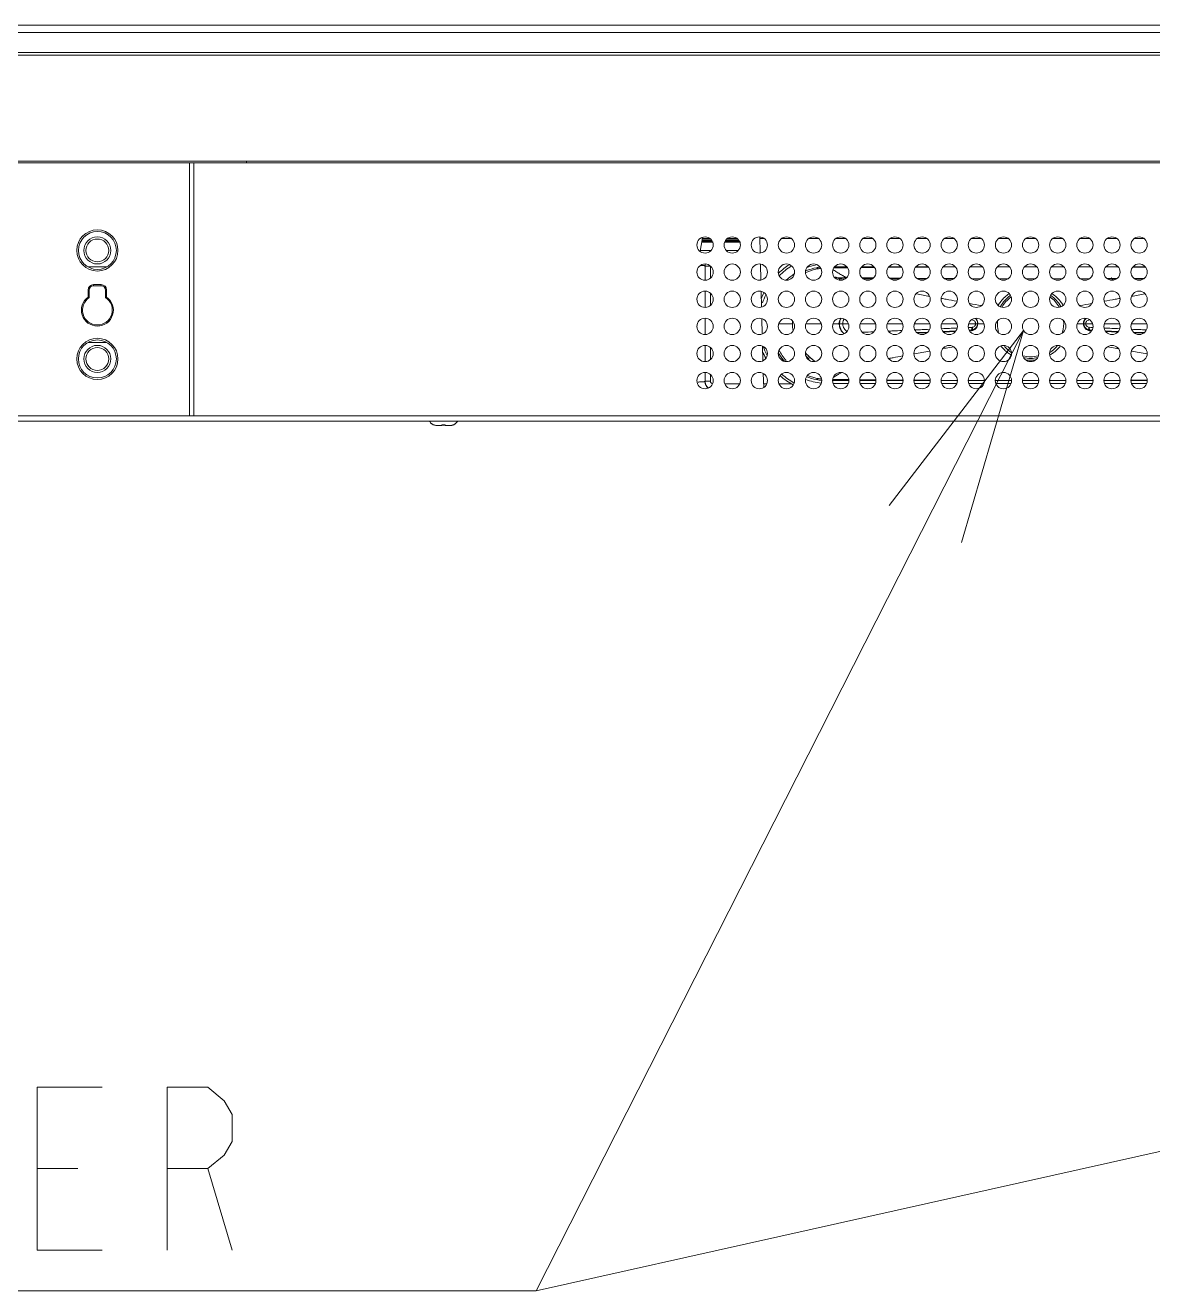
# Model space of a CAD drawing. Extents: x -382 to 1420, y -377 to 265.
# Drawn here: x -326.71 to -318.53, y -59.34 to -50.16 of the extents above; entities that cross this region are included whole.
import ezdxf

# ---------------------------------------------------------------- set-up
doc = ezdxf.new("R2010")
doc.units = 0
doc.header["$MEASUREMENT"] = 0
doc.layers.add('PDF_レイヤー 1', color=7, linetype='CONTINUOUS')

msp = doc.modelspace()

# ---------------------------------------------------------------- linework, layer by layer
at = {"layer": 'PDF_レイヤー 1', "lineweight": 0}
for points in [[(-276.95273, -50.35372), (-334.32874, -50.35372), (-334.31611, -50.20859)], [(-276.96546, -50.20859), (-334.31607, -50.20859), (-334.26426, -50.15679), (-277.01713, -50.15679)], [(-276.97243, -50.37338), (-334.30901, -50.37338), (-334.30901, -50.35366)], [(-325.10749, -51.14181), (-325.10749, -51.15362)], [(-325.52087, -51.1536), (-325.52087, -52.99122)], [(-325.48934, -51.1536), (-325.48934, -52.99122)], [(-321.81698, -51.79593), (-321.80212, -51.71372), (-321.80212, -51.69775)], [(-321.38441, -51.69283), (-321.38135, -51.80852)], [(-321.81609, -51.79049), (-321.73971, -51.79049)], [(-321.73967, -51.79049), (-321.81605, -51.79049)], [(-321.74164, -51.70979), (-321.80219, -51.70979)], [(-321.74754, -51.70396), (-321.80212, -51.70396)], [(-321.80212, -51.71779), (-321.73365, -51.71779)], [(-321.80212, -51.7315), (-321.72199, -51.7315)], [(-321.72943, -51.72362), (-321.80207, -51.72362)], [(-321.63789, -51.7315), (-321.52512, -51.7315)], [(-321.53258, -51.72362), (-321.63576, -51.72362)], [(-321.63151, -51.71779), (-321.5368, -51.71779)], [(-321.62554, -51.79049), (-321.54291, -51.79049)], [(-321.54288, -51.79049), (-321.62551, -51.79049)], [(-321.54485, -51.70979), (-321.62346, -51.70979)], [(-321.55075, -51.70396), (-321.61755, -51.70396)], [(-321.3539, -51.70396), (-321.38403, -51.70396)], [(-321.15704, -51.70396), (-321.22384, -51.70396)], [(-320.96025, -51.70396), (-321.02705, -51.70396)], [(-320.76339, -51.70396), (-320.83019, -51.70396)], [(-320.56655, -51.70396), (-320.63335, -51.70396)], [(-320.36976, -51.70396), (-320.43656, -51.70396)], [(-320.1729, -51.70396), (-320.2397, -51.70396)], [(-319.97605, -51.70396), (-320.04285, -51.70396)], [(-319.77926, -51.70396), (-319.84606, -51.70396)], [(-319.5824, -51.70396), (-319.6492, -51.70396)], [(-319.38556, -51.70396), (-319.45236, -51.70396)], [(-319.1887, -51.70396), (-319.2555, -51.70396)], [(-318.99191, -51.70396), (-319.05871, -51.70396)], [(-318.79505, -51.70396), (-318.86185, -51.70396)], [(-318.5982, -51.70396), (-318.665, -51.70396)], [(-326.25654, -51.90862), (-326.1235, -51.90862)], [(-321.81188, -51.89912), (-321.81091, -51.89912), (-321.80786, -51.89926), (-321.8048, -51.89954), (-321.80175, -51.89968), (-321.79855, -51.89981), (-321.79786, -51.89981), (-321.79466, -51.90009), (-321.79161, -51.90037), (-321.78883, -51.90065), (-321.78758, -51.90079), (-321.78536, -51.9012), (-321.783, -51.90148), (-321.78258, -51.90148), (-321.78175, -51.90148), (-321.78133, -51.90176), (-321.78105, -51.9019), (-321.78105, -51.90204)], [(-321.74164, -51.98931), (-321.74164, -51.90668)], [(-321.37919, -51.89112), (-321.37627, -52.00403)], [(-320.85169, -51.93167), (-320.84891, -51.93334), (-320.84211, -51.93723), (-320.8353, -51.94112), (-320.83142, -51.94362), (-320.82461, -51.94778), (-320.81794, -51.95195), (-320.81128, -51.95598), (-320.80461, -51.96014), (-320.79781, -51.96417), (-320.79114, -51.9682), (-320.78434, -51.97222)], [(-320.74828, -51.91579), (-320.84619, -51.91648), (-320.74828, -51.91551)], [(-320.75553, -51.90862), (-320.83816, -51.90862)], [(-320.64792, -51.91472), (-320.55279, -51.91388)], [(-320.64792, -51.91512), (-320.55279, -51.91442)], [(-320.55868, -51.90862), (-320.64131, -51.90862)], [(-320.44964, -51.91309), (-320.35743, -51.9124)], [(-320.44964, -51.91363), (-320.35743, -51.91294)], [(-320.36182, -51.90862), (-320.44459, -51.90862)], [(-320.25136, -51.91159), (-320.16206, -51.91104)], [(-320.25136, -51.91227), (-320.16206, -51.91158)], [(-320.16503, -51.90862), (-320.24766, -51.90862)], [(-320.05308, -51.91037), (-319.96656, -51.90995)], [(-320.05308, -51.91079), (-319.96656, -51.91023)], [(-319.96819, -51.90862), (-320.05082, -51.90862)], [(-319.77063, -51.90929), (-319.85493, -51.90956), (-319.77063, -51.90915)], [(-319.77133, -51.90862), (-319.8541, -51.90862)], [(-319.57429, -51.90874), (-319.65748, -51.90888), (-319.6247, -51.90888)], [(-319.57447, -51.90862), (-319.65724, -51.90862)], [(-319.62472, -51.90888), (-319.5743, -51.90888)], [(-319.46055, -51.90862), (-319.45222, -51.90862), (-319.44389, -51.90862), (-319.43569, -51.90862), (-319.42736, -51.90862), (-319.41903, -51.90862), (-319.41069, -51.90862), (-319.40236, -51.90862), (-319.39403, -51.90862), (-319.3857, -51.90862), (-319.3775, -51.90862)], [(-319.37768, -51.90862), (-319.46032, -51.90862)], [(-319.26369, -51.90874), (-319.18051, -51.90888)], [(-319.26369, -51.90888), (-319.21328, -51.90888)], [(-319.18083, -51.90862), (-319.26346, -51.90862)], [(-319.21331, -51.90888), (-319.18053, -51.90888)], [(-319.06738, -51.90929), (-318.98308, -51.90956)], [(-319.06731, -51.90916), (-318.98315, -51.90958)], [(-318.98397, -51.90862), (-319.06674, -51.90862)], [(-318.87141, -51.90997), (-318.78503, -51.91038)], [(-318.87141, -51.91024), (-318.78503, -51.9108)], [(-318.78719, -51.90862), (-318.86983, -51.90862)], [(-318.67605, -51.91105), (-318.58675, -51.91161)], [(-318.67605, -51.91159), (-318.58675, -51.91229)], [(-318.59034, -51.90862), (-318.67297, -51.90862)], [(-320.83678, -51.98333), (-320.83553, -51.98389), (-320.834, -51.98458), (-320.83247, -51.98528), (-320.83219, -51.98542), (-320.83067, -51.98611), (-320.829, -51.98653), (-320.82747, -51.98722), (-320.82594, -51.98778), (-320.82442, -51.98847), (-320.82275, -51.98903), (-320.82122, -51.98958)], [(-320.80672, -51.99704), (-320.76548, -51.99704)], [(-320.76548, -51.99717), (-320.80672, -51.99717), (-320.80672, -52.00217)], [(-320.63884, -51.98999), (-320.5619, -51.99054)], [(-320.63884, -51.99025), (-320.5619, -51.99095)], [(-320.63157, -51.99704), (-320.56866, -51.99704)], [(-320.63157, -51.99717), (-320.56866, -51.99717)], [(-320.44042, -51.99147), (-320.36668, -51.99217)], [(-320.44042, -51.99201), (-320.36668, -51.99271)], [(-320.43471, -51.99704), (-320.3718, -51.99704)], [(-320.43471, -51.99717), (-320.3718, -51.99717)], [(-320.242, -51.99311), (-320.17145, -51.99367)], [(-320.242, -51.99378), (-320.17145, -51.99433)], [(-320.23787, -51.99704), (-320.17496, -51.99704)], [(-320.23787, -51.99717), (-320.17496, -51.99717)], [(-320.04358, -51.99474), (-319.97609, -51.99515)], [(-320.04358, -51.99514), (-319.97609, -51.99556)], [(-320.04101, -51.99704), (-319.9781, -51.99704)], [(-320.04101, -51.99717), (-319.9781, -51.99717)], [(-319.78052, -51.9965), (-319.84524, -51.99622), (-319.78052, -51.99636)], [(-319.84423, -51.99704), (-319.78131, -51.99704)], [(-319.84423, -51.99717), (-319.78131, -51.99717)], [(-319.60812, -51.99704), (-319.6477, -51.9969), (-319.58423, -51.99704)], [(-319.64737, -51.99704), (-319.6082, -51.99704)], [(-319.64737, -51.99717), (-319.58446, -51.99717)], [(-319.60818, -51.99704), (-319.58429, -51.99704)], [(-319.45072, -51.99717), (-319.44447, -51.99717), (-319.43808, -51.99717), (-319.43169, -51.99717), (-319.42544, -51.99717), (-319.41905, -51.99717), (-319.41281, -51.99717), (-319.40642, -51.99717), (-319.40017, -51.99717), (-319.39378, -51.99717), (-319.38739, -51.99717)], [(-319.2299, -51.99704), (-319.25393, -51.99704), (-319.19046, -51.9969)], [(-319.25372, -51.99704), (-319.19081, -51.99704)], [(-319.25372, -51.99717), (-319.19081, -51.99717)], [(-319.22992, -51.99704), (-319.19048, -51.9969)], [(-319.05768, -51.9965), (-318.99297, -51.99622), (-319.05768, -51.99636)], [(-319.05688, -51.99704), (-318.99397, -51.99704)], [(-319.05688, -51.99717), (-318.99397, -51.99717)], [(-318.86205, -51.99514), (-318.79455, -51.99472)], [(-318.86205, -51.99554), (-318.79455, -51.99513)], [(-318.86002, -51.99704), (-318.79711, -51.99704)], [(-318.86002, -51.99717), (-318.79711, -51.99717)], [(-318.66676, -51.99365), (-318.59621, -51.9931)], [(-318.66676, -51.99432), (-318.59621, -51.99376)], [(-318.66323, -51.99704), (-318.60032, -51.99704)], [(-318.66323, -51.99717), (-318.60032, -51.99717)], [(-321.78104, -52.08587), (-321.78104, -52.20391)], [(-321.74164, -52.18609), (-321.74164, -52.10346)], [(-321.37396, -52.08939), (-321.37105, -52.19952)], [(-321.78104, -52.28266), (-321.78104, -52.39681)], [(-321.36881, -52.28754), (-321.3659, -52.39503)], [(-321.0474, -52.32199), (-320.94004, -52.32199)], [(-320.85054, -52.32199), (-320.74319, -52.32199)], [(-320.65375, -52.32199), (-320.54626, -52.32199)], [(-320.45689, -52.32199), (-320.34954, -52.32199)], [(-320.26004, -52.32199), (-320.15268, -52.32199)], [(-320.06325, -52.32199), (-319.95576, -52.32199)], [(-318.77478, -52.32199), (-318.88227, -52.32199)], [(-318.57799, -52.32199), (-318.68534, -52.32199)], [(-291.89898, -52.38804), (-323.0065, -59.33964)], [(-319.47004, -52.37149), (-323.00639, -59.33963)], [(-319.91936, -53.90916), (-319.47009, -52.37152), (-320.44598, -53.64197)], [(-320.24173, -52.38709), (-320.16771, -52.38376)], [(-320.24126, -52.38695), (-320.16738, -52.38376)], [(-320.23773, -52.39102), (-320.17218, -52.3881)], [(-320.23726, -52.39102), (-320.17185, -52.3881)], [(-320.05348, -52.37841), (-319.96072, -52.37424)], [(-319.86415, -52.36986), (-319.84999, -52.36916)], [(-319.86403, -52.36986), (-319.85, -52.36916)], [(-319.83999, -52.35907), (-319.84013, -52.36004), (-319.84013, -52.36129), (-319.84027, -52.3624), (-319.84041, -52.36351), (-319.84068, -52.36462), (-319.84096, -52.36559), (-319.84124, -52.36615), (-319.8418, -52.36698), (-319.84249, -52.36781), (-319.84277, -52.36795), (-319.84332, -52.36837), (-319.84388, -52.36851), (-319.84596, -52.36879)], [(-318.99638, -52.36661), (-318.99638, -52.36675), (-318.99638, -52.36688), (-318.99625, -52.36688), (-318.99625, -52.36702), (-318.99611, -52.36716), (-318.99611, -52.3673), (-318.99597, -52.3673), (-318.99597, -52.36744), (-318.99583, -52.36744)], [(-318.99584, -52.36743), (-318.99584, -52.36756), (-318.9957, -52.3677), (-318.99556, -52.36784), (-318.99543, -52.36798), (-318.99529, -52.36812), (-318.99501, -52.36826), (-318.99473, -52.3684), (-318.99459, -52.3684), (-318.99445, -52.36854), (-318.99418, -52.36854)], [(-318.97394, -52.36988), (-318.98811, -52.36919), (-318.97408, -52.36988)], [(-318.87731, -52.3742), (-318.78468, -52.37837)], [(-318.67069, -52.3837), (-318.59639, -52.38704)], [(-318.66634, -52.38804), (-318.60093, -52.39095)], [(-318.66608, -52.38804), (-318.60039, -52.39095)], [(-326.12357, -52.45978), (-326.25661, -52.45978)], [(-321.78104, -52.47958), (-321.78104, -52.59749)], [(-321.74164, -52.57981), (-321.74164, -52.49718)], [(-321.36359, -52.48582), (-321.36081, -52.59053)], [(-319.63441, -52.48392), (-319.63011, -52.48933), (-319.62552, -52.49475), (-319.62094, -52.49989), (-319.61608, -52.50502), (-319.61108, -52.51002), (-319.60594, -52.51502), (-319.60497, -52.51586), (-319.59969, -52.52072), (-319.59428, -52.5253), (-319.58872, -52.52974), (-319.58317, -52.53391), (-319.57761, -52.53808), (-319.57178, -52.54197), (-319.56608, -52.54558), (-319.56011, -52.54933)], [(-319.27787, -52.54928), (-319.27204, -52.54567), (-319.26635, -52.54192), (-319.26051, -52.53804), (-319.25482, -52.53401), (-319.24926, -52.5297), (-319.24371, -52.52526), (-319.23843, -52.52068), (-319.23315, -52.51595), (-319.23204, -52.51498), (-319.22704, -52.51012), (-319.22204, -52.50512), (-319.21718, -52.50012), (-319.2126, -52.49471), (-319.20802, -52.48943), (-319.20371, -52.48401)], [(-321.78108, -52.73998), (-321.74164, -52.73998), (-321.74164, -52.69401)], [(-321.35844, -52.68409), (-321.3558, -52.78436)], [(-320.84932, -52.71095), (-320.84709, -52.7097), (-320.8414, -52.70637), (-320.83571, -52.7029), (-320.83237, -52.70095), (-320.82668, -52.69748), (-320.82112, -52.69415), (-320.81557, -52.69067), (-320.81001, -52.6872), (-320.80432, -52.68387), (-320.79877, -52.6804), (-320.79307, -52.67706)], [(-321.53177, -52.75964), (-321.63662, -52.75964)], [(-321.33491, -52.75964), (-321.35644, -52.75964)], [(-321.15297, -52.75964), (-321.24296, -52.75964)], [(-320.8559, -52.73537), (-320.73785, -52.73537)], [(-320.73973, -52.72817), (-320.85375, -52.72734)], [(-320.73973, -52.72845), (-320.85375, -52.72748)], [(-320.74319, -52.75503), (-320.85054, -52.75503)], [(-320.65911, -52.73537), (-320.54093, -52.73537)], [(-320.54254, -52.72967), (-320.65725, -52.72884)], [(-320.54254, -52.73021), (-320.65725, -52.72924)], [(-320.54633, -52.75503), (-320.65368, -52.75503)], [(-320.46225, -52.73537), (-320.34407, -52.73537)], [(-320.34528, -52.73102), (-320.46082, -52.73019)], [(-320.34528, -52.7317), (-320.46082, -52.73087)], [(-320.34949, -52.75503), (-320.45684, -52.75503)], [(-320.2654, -52.73537), (-320.14735, -52.73537)], [(-320.14727, -52.73306), (-320.26448, -52.73223)], [(-320.14727, -52.73252), (-320.26434, -52.73169)], [(-320.1527, -52.75503), (-320.26005, -52.75503)], [(-320.06861, -52.73537), (-319.95042, -52.73537)], [(-319.95048, -52.73387), (-320.06852, -52.73303)], [(-319.95048, -52.734), (-320.06852, -52.73345)], [(-319.95584, -52.75503), (-320.06319, -52.75503)], [(-319.75362, -52.73468), (-319.87181, -52.73441), (-319.75362, -52.73482)], [(-319.87175, -52.73537), (-319.75357, -52.73537)], [(-319.75898, -52.75503), (-319.86633, -52.75503)], [(-319.67489, -52.73537), (-319.55685, -52.73537)], [(-319.67485, -52.73495), (-319.62472, -52.73509), (-319.67485, -52.73509)], [(-319.56219, -52.75503), (-319.66955, -52.75503)], [(-319.55683, -52.73509), (-319.62474, -52.73509), (-319.55683, -52.73523)], [(-319.35999, -52.73537), (-319.3718, -52.73537), (-319.3836, -52.73537), (-319.3954, -52.73537), (-319.40721, -52.73537), (-319.41901, -52.73537), (-319.43082, -52.73537), (-319.44262, -52.73537), (-319.45443, -52.73537), (-319.46623, -52.73537), (-319.47817, -52.73537)], [(-319.47812, -52.73537), (-319.35994, -52.73537)], [(-319.36534, -52.75503), (-319.47269, -52.75503)], [(-319.28126, -52.73537), (-319.16308, -52.73537)], [(-319.28122, -52.73509), (-319.21331, -52.73509), (-319.28122, -52.73523)], [(-319.16849, -52.75503), (-319.27585, -52.75503)], [(-319.16313, -52.73495), (-319.21327, -52.73509), (-319.16313, -52.73509)], [(-319.0844, -52.73537), (-318.96636, -52.73537)], [(-319.08439, -52.73468), (-318.96635, -52.73441), (-319.08439, -52.73482)], [(-318.97171, -52.75503), (-319.07906, -52.75503)], [(-318.76949, -52.73306), (-318.88767, -52.73389)], [(-318.76949, -52.73346), (-318.88767, -52.73402)], [(-318.88762, -52.73537), (-318.76943, -52.73537)], [(-318.77485, -52.75503), (-318.8822, -52.75503)], [(-318.69076, -52.73537), (-318.57257, -52.73537)], [(-318.57366, -52.7317), (-318.69073, -52.73253)], [(-318.57366, -52.73224), (-318.69073, -52.73307)], [(-318.57799, -52.75503), (-318.68534, -52.75503)], [(-323.77942, -53.03074), (-323.77858, -53.03213), (-323.77664, -53.03505), (-323.77456, -53.03796), (-323.77233, -53.04046), (-323.77011, -53.0431), (-323.76775, -53.04532), (-323.76525, -53.04755), (-323.76261, -53.04963), (-323.75997, -53.05143), (-323.75873, -53.05227), (-323.75581, -53.05393), (-323.75289, -53.05546)], [(-323.73331, -53.06073), (-323.73331, -53.06073)], [(-323.72205, -53.06193), (-323.71594, -53.06207)], [(-323.71588, -53.06207), (-323.6963, -53.06207)], [(-323.69643, -53.06073), (-323.69643, -53.06086), (-323.69643, -53.061), (-323.69643, -53.06114), (-323.69643, -53.06128), (-323.69643, -53.06142), (-323.69643, -53.06156), (-323.69643, -53.06184), (-323.69643, -53.06211)], [(-323.69154, -53.05828), (-323.69195, -53.05828), (-323.69251, -53.05842), (-323.69306, -53.0587), (-323.69362, -53.05884), (-323.69418, -53.05898), (-323.69459, -53.05925), (-323.69515, -53.05953), (-323.69556, -53.05981), (-323.69612, -53.06009), (-323.69626, -53.06036), (-323.6964, -53.06078)], [(-323.68001, -53.05706), (-323.68084, -53.05706), (-323.68195, -53.05706), (-323.68307, -53.05706), (-323.68348, -53.05706), (-323.68459, -53.0572), (-323.68584, -53.0572), (-323.68695, -53.05734), (-323.68806, -53.05761), (-323.68918, -53.05775), (-323.69043, -53.05803), (-323.69154, -53.05831)], [(-323.69133, -53.05896), (-323.69119, -53.05896), (-323.69063, -53.05882)], [(-323.69066, -53.05882), (-323.68969, -53.05854), (-323.6883, -53.05827), (-323.68663, -53.05799), (-323.68455, -53.05771), (-323.68205, -53.05757)], [(-323.68984, -53.05854), (-323.68859, -53.05827), (-323.68706, -53.05799), (-323.6854, -53.05785), (-323.68345, -53.05757), (-323.68123, -53.05757), (-323.67998, -53.05757)], [(-323.68205, -53.0576), (-323.67997, -53.0576)], [(-323.67852, -53.05706), (-323.68005, -53.05706)], [(-323.67947, -53.0576), (-323.68002, -53.0576)], [(-323.68001, -53.0576), (-323.68001, -53.05746), (-323.68001, -53.05732), (-323.68001, -53.05718), (-323.68001, -53.05705)], [(-323.67852, -53.0576), (-323.6795, -53.0576)], [(-323.67702, -53.05706), (-323.67855, -53.05706)], [(-323.67798, -53.0576), (-323.67854, -53.0576)], [(-323.67702, -53.0576), (-323.67702, -53.05746), (-323.67702, -53.05732), (-323.67702, -53.05718), (-323.67702, -53.05705)], [(-323.66672, -53.05786), (-323.667, -53.05786), (-323.66797, -53.05773), (-323.66908, -53.05759), (-323.66977, -53.05745), (-323.67075, -53.05731), (-323.67186, -53.05717), (-323.67283, -53.05717), (-323.67394, -53.05703), (-323.67491, -53.05703), (-323.67589, -53.05703), (-323.677, -53.05703)], [(-323.66584, -53.05896), (-323.66584, -53.05896)], [(-323.63492, -53.06193), (-323.62867, -53.06138)], [(-323.62861, -53.06139), (-323.62361, -53.0607)], [(-323.60928, -53.05732), (-323.61025, -53.05774), (-323.61178, -53.05802), (-323.6122, -53.05816), (-323.61359, -53.05857), (-323.61497, -53.05885), (-323.6165, -53.05927), (-323.61789, -53.05954), (-323.61928, -53.05996), (-323.62081, -53.06024), (-323.6222, -53.06038), (-323.62372, -53.06066)], [(-323.62365, -53.06073), (-323.62226, -53.06045)], [(-323.62365, -53.06073), (-323.62365, -53.06073)], [(-323.6225, -53.06045), (-323.62111, -53.06017)], [(-323.62142, -53.06031), (-323.61989, -53.06003)], [(-323.62033, -53.06004), (-323.61881, -53.05977)], [(-323.61932, -53.05991), (-323.61779, -53.05949)], [(-323.61831, -53.05963), (-323.61733, -53.05949)], [(-323.61782, -53.0595), (-323.61643, -53.05923)], [(-323.61681, -53.05936), (-323.6157, -53.05909)], [(-323.61586, -53.05909), (-323.61489, -53.05881)], [(-323.61497, -53.05896), (-323.61414, -53.05868)], [(-323.61417, -53.05868), (-323.61264, -53.05827)], [(-323.61342, -53.05854), (-323.60911, -53.0573)], [(-323.61206, -53.05814), (-323.60914, -53.05731)], [(-323.60779, -53.05706), (-323.60793, -53.05706), (-323.60821, -53.05706), (-323.60835, -53.0572), (-323.60849, -53.0572), (-323.60863, -53.0572), (-323.60891, -53.05734), (-323.60904, -53.05734), (-323.60918, -53.05734), (-323.60932, -53.05734)], [(-323.57755, -53.03074), (-323.57949, -53.0338), (-323.58157, -53.03671), (-323.58366, -53.03949), (-323.58602, -53.04213), (-323.58824, -53.04449), (-323.59074, -53.04657), (-323.59324, -53.0488), (-323.59588, -53.05074), (-323.59866, -53.05241), (-323.60157, -53.05407), (-323.60449, -53.0556), (-323.60768, -53.05685), (-323.60782, -53.05699)], [(-326.15579, -59.04435), (-326.62811, -59.04435), (-326.62811, -57.86334), (-326.15579, -57.86334)], [(-325.68335, -59.04435), (-325.68335, -57.86334), (-325.38809, -57.86334), (-325.27005, -57.9618), (-325.21103, -58.06027), (-325.21103, -58.25706), (-325.27005, -58.35552), (-325.38809, -58.45384), (-325.68335, -58.45384)], [(-326.62815, -58.45384), (-326.3329, -58.45384)], [(-325.38809, -58.45384), (-325.21103, -59.04435)], [(-323.00644, -59.3396), (-331.58832, -59.3396)]]:
    msp.add_lwpolyline(points, dxfattribs=at)
for points in [[(-282.16833, -51.15924, 0.1985417), (-282.18218, -51.1536), (-333.08248, -51.15362, -0.3152469), (-333.46353, -50.88681), (-333.58312, -50.55841, -0.087485), (-333.60284, -50.44661), (-333.60285, -50.37338), (-334.31695, -50.37338)], [(-282.13693, -51.14181), (-333.08255, -51.14181, -0.3153042), (-333.4525, -50.88277), (-333.57194, -50.55432, -0.0882161), (-333.59103, -50.44661), (-333.59103, -50.37338), (-282.12513, -50.37419), (-280.79844, -50.37419, -0.3621944), (-280.78661, -50.38613), (-282.13693, -50.38613), (-282.13693, -51.16162)], [(-279.72768, -52.76221), (-279.72763, -53.00395), (-279.82568, -53.01034), (-279.92789, -53.01576), (-280.03511, -53.02048), (-280.14857, -53.02423), (-280.26995, -53.02728), (-280.4016, -53.02937), (-280.54451, -53.03062), (-280.68755, -53.03117), (-280.83045, -53.03117), (-280.9735, -53.03089), (-281.11626, -53.03062), (-281.15626, -53.03062), (-281.15624, -52.99129), (-330.12523, -52.99129), (-330.12523, -53.03059, -0.1539266), (-332.3832, -52.3186), (-332.36061, -52.28646), (-334.11892, -51.05514), (-334.1778, -51.02653)], [(-321.74424, -51.90413), (-321.78101, -51.90408, -0.0635906), (-321.77961, -51.88936, 0.056401), (-321.78104, -51.90211), (-321.78104, -52.00696)], [(-320.94188, -51.92109, 0.0071931), (-320.95829, -51.92367), (-320.95885, -51.9234), (-320.96038, -51.92284), (-320.9619, -51.92228), (-320.96343, -51.92173), (-320.96357, -51.92173), (-320.9651, -51.92103), (-320.96663, -51.92048), (-320.96815, -51.91978), (-320.96968, -51.91881), (-320.97079, -51.91798), (-320.9719, -51.91701), (-320.97274, -51.9159, 0.0480725), (-321.05037, -51.93885)], [(-320.80672, -51.99717), (-320.80742, -51.99633), (-320.80839, -51.9955), (-320.80867, -51.99522), (-320.80908, -51.99494), (-320.81047, -51.99411), (-320.812, -51.99328), (-320.81339, -51.99245), (-320.81492, -51.99175), (-320.81644, -51.9912), (-320.81811, -51.99064), (-320.81964, -51.99008), (-320.82117, -51.98953, -0.0081516), (-320.75477, -51.98736), (-320.75782, -51.98611), (-320.76088, -51.98472), (-320.7638, -51.9832), (-320.76685, -51.98167), (-320.76977, -51.98028), (-320.77268, -51.97875), (-320.77574, -51.97709), (-320.77602, -51.97681), (-320.77893, -51.97514), (-320.78185, -51.97361), (-320.78435, -51.97222)], [(-326.13108, -52.13275), (-326.12317, -52.12872), (-326.12317, -52.07787, 0.4134276), (-326.1625, -52.03848), (-326.1625, -52.0464), (-326.21763, -52.0464), (-326.21763, -52.03854), (-326.1625, -52.03854)], [(-326.25703, -52.12872), (-326.24916, -52.13286), (-326.24916, -52.07787), (-326.25703, -52.07787), (-326.25703, -52.1287, 3.1523877), (-326.12316, -52.12867)], [(-326.24913, -52.13279, 3.3669845), (-326.13103, -52.13279), (-326.13103, -52.07787), (-326.12311, -52.07787)], [(-320.06698, -52.1389, 0.0002953), (-320.03254, -52.14515, -0.0007079), (-319.95337, -52.15944)], [(-319.57522, -52.10431, 0.0781987), (-319.6348, -52.16056, 0.0336196), (-319.65358, -52.18837)], [(-319.18449, -52.18826, 0.0311539), (-319.20321, -52.1606, 0.0773259), (-319.26279, -52.10435)], [(-318.88477, -52.15951, 0.002503), (-318.80547, -52.14507, -0.0002953), (-318.77099, -52.13889)], [(-321.14251, -52.37295, -0.0389137), (-321.1464, -52.32199), (-321.24431, -52.32199)], [(-320.80931, -52.32194, -0.1109546), (-320.7954, -52.28266), (-320.79707, -52.28627), (-320.7986, -52.29002), (-320.79999, -52.29363), (-320.80124, -52.29752), (-320.80235, -52.30154), (-320.80249, -52.3021), (-320.80332, -52.30613), (-320.80402, -52.31001), (-320.80443, -52.31418), (-320.80471, -52.31807), (-320.80471, -52.32196, 0.0624336), (-320.80625, -52.34559, 0.163806), (-320.77268, -52.39481, -0.1587573), (-320.80031, -52.34958, -0.0793106), (-320.80931, -52.32194)], [(-320.7518, -52.37745), (-320.75458, -52.37551), (-320.75735, -52.37343), (-320.75999, -52.37106), (-320.76249, -52.3687), (-320.76499, -52.36606), (-320.76735, -52.36329), (-320.76846, -52.3619), (-320.77055, -52.35898), (-320.77249, -52.35607), (-320.7743, -52.35287), (-320.77582, -52.34982), (-320.77721, -52.34662), (-320.77845, -52.34355, -0.0830944), (-320.78218, -52.32199), (-320.78218, -52.32171), (-320.78204, -52.31837), (-320.78163, -52.31476), (-320.78121, -52.31143), (-320.78052, -52.30796), (-320.77968, -52.30463), (-320.77871, -52.30129), (-320.77746, -52.29796), (-320.77621, -52.29477), (-320.77468, -52.29171), (-320.77316, -52.28879)], [(-319.86935, -52.34968, 0.0094567), (-319.84466, -52.34872), (-319.84341, -52.34872), (-319.84202, -52.34858), (-319.84078, -52.34826, -0.0514395), (-319.84002, -52.35582), (-319.84002, -52.35609), (-319.84002, -52.35637), (-319.84002, -52.35665), (-319.84002, -52.35707), (-319.84002, -52.35734), (-319.84002, -52.35776), (-319.84002, -52.35804), (-319.84002, -52.35845), (-319.84002, -52.35873), (-319.84463, -52.35634), (-319.84463, -52.35551), (-319.84463, -52.35482), (-319.84463, -52.35398), (-319.84463, -52.35329), (-319.84463, -52.35245), (-319.84463, -52.35176), (-319.84463, -52.35107), (-319.84463, -52.35023), (-319.84463, -52.34954), (-319.84082, -52.34827, 0.1719194), (-319.82374, -52.33796, 0.1745913), (-319.81791, -52.32196, 0.1709061), (-319.82369, -52.30596, 0.162597), (-319.84077, -52.29568)], [(-319.8664, -52.32199), (-319.80488, -52.32199, 0.0208243), (-319.80238, -52.31629, 0.0307871), (-319.8036, -52.30978), (-319.80374, -52.3095), (-319.80458, -52.30672), (-319.80555, -52.30381), (-319.80666, -52.30103), (-319.80805, -52.29825), (-319.80944, -52.29561), (-319.8111, -52.29311), (-319.81277, -52.29061), (-319.81471, -52.28839), (-319.81652, -52.28617), (-319.8186, -52.28422, -0.6477328), (-319.84761, -52.36729), (-319.84775, -52.36743), (-319.84789, -52.3677), (-319.84803, -52.36798), (-319.84831, -52.36826), (-319.84859, -52.3684), (-319.84873, -52.36868), (-319.84886, -52.36868), (-319.84914, -52.36895), (-319.84942, -52.36909), (-319.8497, -52.36923), (-319.84999, -52.36919), (-319.85013, -52.36919), (-319.85027, -52.36947), (-319.85041, -52.36961), (-319.85054, -52.36988), (-319.85054, -52.37002), (-319.85068, -52.3703), (-319.85068, -52.37058), (-319.85082, -52.37086), (-319.85082, -52.37099), (-319.85096, -52.37127), (-319.85093, -52.37149), (-319.85093, -52.37163), (-319.85093, -52.37191), (-319.85093, -52.37205), (-319.85107, -52.37233), (-319.85107, -52.37247), (-319.85107, -52.37274), (-319.85107, -52.37288), (-319.85107, -52.37316), (-319.85107, -52.3733), (-319.85107, -52.37344)], [(-319.85107, -52.37338, 0.0596306), (-319.8426, -52.37244, 0.0470835), (-319.83392, -52.36959, 0.2430357), (-319.80367, -52.33447, 0.0944612), (-319.80483, -52.32199), (-319.759, -52.32199)], [(-319.079, -52.32199), (-319.03581, -52.32201, -0.091075), (-319.03444, -52.30957), (-319.0336, -52.30665), (-319.03249, -52.30401), (-319.03138, -52.3011), (-319.03013, -52.29846), (-319.0286, -52.29582), (-319.02708, -52.29318), (-319.02541, -52.29082), (-319.02513, -52.2904), (-319.02333, -52.28804), (-319.02138, -52.2861), (-319.01523, -52.28496, 0.6446184), (-318.99213, -52.36879), (-318.99641, -52.36665, -0.1021403), (-318.99802, -52.359, -0.0533443), (-318.99344, -52.34854, 0.0022333), (-318.96872, -52.34965)], [(-318.97164, -52.32199), (-319.03163, -52.32199, 0.0208243), (-319.03571, -52.32768, 0.0367039), (-319.03446, -52.33421, 0.2361478), (-319.00429, -52.36961)], [(-318.99265, -52.37284, 0.0728129), (-318.98702, -52.37338), (-318.98702, -52.37324), (-318.98702, -52.37283), (-318.98702, -52.37241), (-318.98702, -52.37199), (-318.98702, -52.37158), (-318.98716, -52.37102), (-318.9873, -52.37061), (-318.98744, -52.37019), (-318.98758, -52.36963), (-318.98772, -52.36936), (-318.98811, -52.36919), (-318.98866, -52.36905), (-318.98922, -52.36863), (-318.9895, -52.3685), (-318.99005, -52.36794), (-318.99061, -52.36725), (-318.99102, -52.36655), (-318.9913, -52.366), (-318.99158, -52.36516), (-318.99186, -52.36433), (-318.99213, -52.3635), (-318.99231, -52.36282), (-318.99231, -52.36254), (-318.99231, -52.3624), (-318.99245, -52.36226), (-318.99245, -52.36212), (-318.99245, -52.36184), (-318.99245, -52.3617), (-318.99259, -52.36143), (-318.99259, -52.36129), (-318.99259, -52.36115), (-318.99273, -52.36087, -0.0385122), (-318.99333, -52.34866, -0.1616286), (-319.01427, -52.33816, -0.1655203), (-319.02012, -52.32201, -0.1582299), (-319.01435, -52.30601, -0.1719194), (-318.99727, -52.29571)], [(-320.44941, -52.37613, 0.0003385), (-320.41858, -52.37468, 0.0009887), (-320.35206, -52.37162)], [(-319.97748, -52.48898, 0.0030648), (-320.03236, -52.49889, 0.0106836), (-320.0543, -52.50277)], [(-318.7836, -52.50291, 0.0002676), (-318.80443, -52.49916, -0.0017238), (-318.86045, -52.48897)], [(-330.12523, -53.03062), (-279.59847, -53.03062, 0.2811674), (-279.52846, -52.98798), (-279.31431, -52.57316)], [(-320.34853, -52.55646, -0.0025181), (-320.41519, -52.56881, 0.0076291), (-320.44727, -52.57478)], [(-319.45486, -52.58536, 0.0349166), (-319.41903, -52.58786, 0.0350519), (-319.38336, -52.58531)], [(-321.78104, -52.67637), (-321.78104, -52.74192, 0.2296383), (-321.75826, -52.7884), (-321.76062, -52.78646), (-321.76299, -52.78424), (-321.76535, -52.78188), (-321.76743, -52.77951), (-321.76951, -52.77674), (-321.77146, -52.77382), (-321.77312, -52.77104), (-321.77396, -52.76965), (-321.77535, -52.76674), (-321.77673, -52.76354), (-321.77798, -52.76049), (-321.77896, -52.75729), (-321.77965, -52.75424), (-321.78035, -52.75104), (-321.78076, -52.74785), (-321.78104, -52.74466), (-321.78104, -52.74188), (-321.78104, -52.74202), (-321.78104, -52.7423), (-321.78132, -52.74257), (-321.78173, -52.74271), (-321.78243, -52.74285), (-321.78354, -52.74285), (-321.78423, -52.74285), (-321.78687, -52.74299), (-321.78923, -52.74313), (-321.79173, -52.74355), (-321.79396, -52.74396), (-321.79701, -52.74424), (-321.8009, -52.74452), (-321.80618, -52.7448), (-321.80993, -52.7448), (-321.81159, -52.7448), (-321.81673, -52.74507), (-321.82187, -52.74521), (-321.82701, -52.74549), (-321.83201, -52.74563)], [(-321.03729, -52.69834, 0.0511241), (-320.95829, -52.72031), (-320.95885, -52.72059), (-320.96038, -52.72114), (-320.9619, -52.7217), (-320.96343, -52.72226), (-320.96357, -52.72239), (-320.9651, -52.72295), (-320.96663, -52.72351), (-320.96815, -52.7242), (-320.96968, -52.72517), (-320.97079, -52.72601), (-320.9719, -52.72698), (-320.97274, -52.72809, -0.0450192), (-321.04455, -52.70742)], [(-323.72776, -53.06156), (-323.73331, -53.06073, -0.0072541), (-323.74921, -53.05705), (-323.74907, -53.05705), (-323.74893, -53.05705), (-323.7488, -53.05705), (-323.74866, -53.05718), (-323.74838, -53.05718), (-323.74824, -53.05718), (-323.7481, -53.05732), (-323.74796, -53.05732), (-323.74768, -53.05732), (-323.74796, -53.05732), (-323.74407, -53.05843, 0.0229583), (-323.73345, -53.06073), (-323.73331, -53.06073), (-323.72835, -53.06139), (-323.72301, -53.06193), (-323.72203, -53.06193)], [(-323.66714, -53.05857), (-323.66783, -53.05843), (-323.66936, -53.05816), (-323.67116, -53.05788), (-323.67325, -53.05774), (-323.678, -53.0576), (-323.67702, -53.0576), (-323.67508, -53.0576), (-323.67258, -53.05774), (-323.67064, -53.05788), (-323.66883, -53.05816), (-323.66758, -53.05843), (-323.66716, -53.05857, 0.1729856), (-323.66048, -53.06077)], [(-323.63497, -53.06193), (-323.64104, -53.06207), (-323.66062, -53.06207), (-323.66062, -53.06193), (-323.66048, -53.06179), (-323.66048, -53.06166), (-323.66048, -53.06152), (-323.66048, -53.06138), (-323.66048, -53.06124), (-323.66048, -53.0611), (-323.66048, -53.06096), (-323.66062, -53.06082), (-323.66066, -53.06202, -0.2519503), (-323.66712, -53.05854), (-323.66555, -53.05809), (-323.665, -53.05836), (-323.66444, -53.0585), (-323.66389, -53.05864), (-323.66333, -53.05878), (-323.66278, -53.05906), (-323.66222, -53.0592), (-323.66194, -53.05948), (-323.66139, -53.05975), (-323.66097, -53.06003), (-323.66083, -53.06003), (-323.66069, -53.06045), (-323.66055, -53.06073)]]:
    msp.add_lwpolyline(points, format="xyb", dxfattribs=at)
msp.add_lwpolyline([(-321.05234, -52.53451, 0.0467768), (-321.00915, -52.57587, 0.0288136), (-320.98151, -52.59572, -0.0744368)], format="xyb", close=True, dxfattribs=at)
for centre, radius in [((-326.19004, -51.79046), 0.14954), ((-326.18992, -51.79049), 0.13762), ((-326.19003, -51.79049), 0.09833), ((-321.78104, -51.7512), 0.05906), ((-321.58418, -51.7512), 0.05906), ((-321.38739, -51.7512), 0.05906), ((-321.19053, -51.7512), 0.05906), ((-320.99368, -51.7512), 0.05906), ((-320.7969, -51.7512), 0.05906), ((-320.60004, -51.7512), 0.05906), ((-320.40319, -51.7512), 0.05906), ((-320.2064, -51.7512), 0.05906), ((-320.00954, -51.7512), 0.05906), ((-319.81268, -51.7512), 0.05906), ((-319.6159, -51.7512), 0.05906), ((-319.41905, -51.7512), 0.05906), ((-319.22219, -51.7512), 0.05906), ((-319.02541, -51.7512), 0.05906), ((-318.82855, -51.7512), 0.05906), ((-318.63169, -51.7512), 0.05906), ((-326.19017, -51.7906), 0.08274), ((-321.78107, -51.948), 0.05909), ((-321.58421, -51.948), 0.05909), ((-321.38742, -51.948), 0.05909), ((-321.19056, -51.948), 0.05909), ((-320.99371, -51.948), 0.05909), ((-320.79693, -51.948), 0.05909), ((-320.60007, -51.948), 0.05909), ((-320.40322, -51.948), 0.05909), ((-320.20643, -51.948), 0.05909), ((-320.00957, -51.948), 0.05909), ((-319.81271, -51.948), 0.05909), ((-319.61593, -51.948), 0.05909), ((-319.41908, -51.948), 0.05909), ((-319.22222, -51.948), 0.05909), ((-319.02544, -51.948), 0.05909), ((-318.82858, -51.948), 0.05909), ((-318.63172, -51.948), 0.05909), ((-321.78107, -52.14479), 0.05909), ((-321.58421, -52.14479), 0.05909), ((-321.38742, -52.14479), 0.05909), ((-321.19056, -52.14479), 0.05909), ((-320.99371, -52.14479), 0.05909), ((-320.79693, -52.14479), 0.05909), ((-320.60007, -52.14479), 0.05909), ((-320.40322, -52.14479), 0.05909), ((-320.20643, -52.14479), 0.05909), ((-320.00957, -52.14479), 0.05909), ((-319.81271, -52.14479), 0.05909), ((-319.61593, -52.14479), 0.05909), ((-319.41908, -52.14479), 0.05909), ((-319.22222, -52.14479), 0.05909), ((-319.02544, -52.14479), 0.05909), ((-318.82858, -52.14479), 0.05909), ((-318.63172, -52.14479), 0.05909), ((-321.78104, -52.34169), 0.05906), ((-321.58418, -52.34169), 0.05906), ((-321.38739, -52.34169), 0.05906), ((-321.19053, -52.34169), 0.05906), ((-320.99368, -52.34169), 0.05906), ((-320.7969, -52.34169), 0.05906), ((-320.60004, -52.34169), 0.05906), ((-320.40319, -52.34169), 0.05906), ((-320.2064, -52.34169), 0.05906), ((-320.00954, -52.34169), 0.05906), ((-319.81268, -52.34169), 0.05906), ((-319.6159, -52.34169), 0.05906), ((-319.41905, -52.34169), 0.05906), ((-319.22219, -52.34169), 0.05906), ((-319.02541, -52.34169), 0.05906), ((-318.82855, -52.34169), 0.05906), ((-318.63169, -52.34169), 0.05906), ((-326.19004, -52.57787), 0.14954), ((-326.19004, -52.57788), 0.13774), ((-326.19006, -52.5778), 0.09836), ((-326.1902, -52.57791), 0.08277), ((-321.78107, -52.53851), 0.05909), ((-321.58421, -52.53851), 0.05909), ((-321.38742, -52.53851), 0.05909), ((-321.19056, -52.53851), 0.05909), ((-320.99371, -52.53851), 0.05909), ((-320.79693, -52.53851), 0.05909), ((-320.60007, -52.53851), 0.05909), ((-320.40322, -52.53851), 0.05909), ((-320.20643, -52.53851), 0.05909), ((-320.00957, -52.53851), 0.05909), ((-319.81271, -52.53851), 0.05909), ((-319.61593, -52.53851), 0.05909), ((-319.41908, -52.53851), 0.05909), ((-319.22222, -52.53851), 0.05909), ((-319.02544, -52.53851), 0.05909), ((-318.82858, -52.53851), 0.05909), ((-318.63172, -52.53851), 0.05909), ((-321.78107, -52.7353), 0.05909), ((-321.58421, -52.7353), 0.05909), ((-321.38742, -52.7353), 0.05909), ((-321.19056, -52.7353), 0.05909), ((-320.99371, -52.7353), 0.05909), ((-320.79693, -52.7353), 0.05909), ((-320.60007, -52.7353), 0.05909), ((-320.40322, -52.7353), 0.05909), ((-320.20643, -52.7353), 0.05909), ((-320.00957, -52.7353), 0.05909), ((-319.81271, -52.7353), 0.05909), ((-319.61593, -52.7353), 0.05909), ((-319.41908, -52.7353), 0.05909), ((-319.22222, -52.7353), 0.05909), ((-319.02544, -52.7353), 0.05909), ((-318.82858, -52.7353), 0.05909), ((-318.63172, -52.7353), 0.05909)]:
    msp.add_circle(centre, radius, dxfattribs=at)
for centre, radius, start, end in [((-320.90704, -52.31675), 0.49738, 121.786317, 133.350867), ((-320.90113, -52.31426), 0.48239, 121.584799, 135.213753), ((-320.8994, -52.31674), 0.42638, 123.577084, 133.259027), ((-320.90336, -52.29396), 0.40392, 100.925135, 110.303668), ((-320.8906, -52.32059), 0.40265, 99.678465, 111.093198), ((-320.85862, -52.56451), 0.65858, 97.86946, 99.973143), ((-326.21769, -52.07792), 0.03938, 89.917978, 179.879921), ((-326.21757, -52.07799), 0.03159, 90.119181, 179.880819), ((-326.16262, -52.07793), 0.03159, 0.119181, 89.880819), ((-319.5263, -52.38163), 0.79832, 28.146292, 29.672076), ((-320.87378, -52.33497), 0.53598, 153.737496, 158.751088), ((-320.92233, -52.31166), 0.46316, 154.508065, 162.311096), ((-360.26771, -270.72749), 222.25436, 79.6014398, 79.6262632), ((-319.41859, -52.32255), 0.25263, 125.35723, 150.398363), ((-319.41978, -52.32124), 0.23906, 126.360634, 149.786808), ((-319.41907, -52.32207), 0.2402, 30.3371, 53.625125), ((-319.41942, -52.32231), 0.25247, 29.593997, 54.650411), ((-308.63341, -106.70306), 55.49765, 100.336443, 100.435854), ((-316.69159, -34.76863), 17.6936, 259.681129, 259.958471), ((-323.80453, -25.28883), 27.31734, 279.998939, 280.178524), ((-320.5859, -52.32449), 0.56044, 178.177338, 179.739409), ((-319.41689, -52.322), 0.24225, 175.177939, 193.775378), ((-319.41784, -52.32194), 0.23898, 345.292393, 4.937202), ((-321.02282, -43.08271), 9.31001, 272.372855, 272.859675), ((-321.30483, -27.8864), 24.50323, 272.448626, 272.694698), ((-320.80492, -34.76481), 17.60926, 272.412953, 272.772556), ((-318.70632, -81.43063), 29.07917, 92.481187, 92.646353), ((-319.85983, -52.35947), 0.01452, 327.355784, 354.2862), ((-319.86177, -52.35606), 0.01707, 343.58131, 359.187393), ((-318.99342, -52.33021), 0.01851, 257.820806, 269.948187), ((-318.94978, -52.35338), 0.04359, 183.875658, 189.946796), ((-319.62628, -69.94711), 17.60926, 87.227444, 87.587047), ((-317.63135, -25.54492), 26.86246, 267.350923, 267.530015), ((-319.73215, -76.84342), 24.50323, 87.305302, 87.551374), ((-320.89075, -52.31658), 0.51742, 203.772074, 209.627338), ((-320.88798, -52.31857), 0.50013, 199.883192, 207.319371), ((-320.88902, -52.32192), 0.40472, 208.490779, 221.450445), ((-317.49637, -67.40472), 15.11913, 100.112488, 100.546876), ((-319.4153, -52.31765), 0.25768, 221.539779, 236.065393), ((-319.42329, -52.31745), 0.25815, 303.922617, 320.695839), ((-331.1764, -121.83085), 70.4265, 79.6920083, 79.7852423), ((-320.89131, -52.31915), 0.41823, 211.035313, 221.30087), ((-320.79756, -52.3048), 0.3561, 224.910203, 230.385057), ((-319.41904, -52.32294), 0.23918, 256.6556, 283.3444), ((-319.41899, -52.3242), 0.24976, 258.046046, 281.953954), ((-320.90364, -52.32323), 0.50265, 228.592211, 241.861504), ((-320.89559, -52.32273), 0.49131, 228.07899, 240.639121), ((-321.7219, -52.73991), 0.01974, 180.184767, 251.052212), ((-320.8975, -52.32972), 0.42499, 248.918971, 264.360592), ((-320.89398, -52.31532), 0.42015, 259.196704, 264.364878), ((-320.8948, -52.36775), 0.35823, 259.790857, 263.070859), ((-323.71691, -52.9703), 0.09177, 266.789757, 270.606337), ((-323.69576, -53.05368), 0.00712, 264.789999, 312.0799), ((-323.6964, -53.05411), 0.00796, 270.351641, 325.666713)]:
    msp.add_arc(centre, radius, start, end, dxfattribs=at)
for points in [[(-321.03545, -51.94496), (-321.04101, -51.94719), (-321.04656, -51.94927), (-321.05198, -51.95177)], [(-320.82118, -51.98958), (-320.82562, -51.98958), (-320.82993, -51.98986), (-320.83437, -51.99014)], [(-319.84999, -52.36919), (-319.84929, -52.36919), (-319.8486, -52.36919), (-319.84791, -52.36905)], [(-319.84795, -52.36905), (-319.84725, -52.36905), (-319.84656, -52.36891), (-319.84586, -52.36877)], [(-319.00431, -52.36959), (-319.00126, -52.37084), (-318.99806, -52.37195), (-318.99473, -52.37251)], [(-318.99476, -52.37244), (-318.99406, -52.37272), (-318.99337, -52.37272), (-318.99268, -52.37286)], [(-318.99218, -52.36877), (-318.99148, -52.36891), (-318.99079, -52.36905), (-318.99009, -52.36905)], [(-318.99015, -52.36905), (-318.98945, -52.36919), (-318.98876, -52.36919), (-318.98807, -52.36919)], [(-323.75284, -53.05543), (-323.75159, -53.05599), (-323.75048, -53.05655), (-323.74923, -53.0571)], [(-323.74917, -53.05706), (-323.74875, -53.0572), (-323.74834, -53.05734), (-323.74792, -53.05734)], [(-323.74917, -53.05706), (-323.74875, -53.0572), (-323.74834, -53.05734), (-323.74792, -53.05734)], [(-323.72781, -53.06153), (-323.72614, -53.06167), (-323.72462, -53.06181), (-323.72295, -53.06195)], [(-323.6655, -53.05814), (-323.66591, -53.05814), (-323.66633, -53.058), (-323.66675, -53.05786)], [(-323.64108, -53.06207), (-323.639, -53.06207), (-323.63692, -53.06207), (-323.63483, -53.06193)], [(-323.63485, -53.06193), (-323.6329, -53.06179), (-323.63096, -53.06166), (-323.62901, -53.06138)], [(-323.62901, -53.06139), (-323.62721, -53.06125), (-323.6254, -53.06098), (-323.6236, -53.0607)], [(-323.60909, -53.05732), (-323.60867, -53.05732), (-323.60825, -53.05718), (-323.60784, -53.05705)], [(-323.60909, -53.05732), (-323.60867, -53.05732), (-323.60825, -53.05718), (-323.60784, -53.05705)]]:
    msp.add_open_spline(points, degree=3, dxfattribs=at)

doc.saveas('drawing.dxf')
